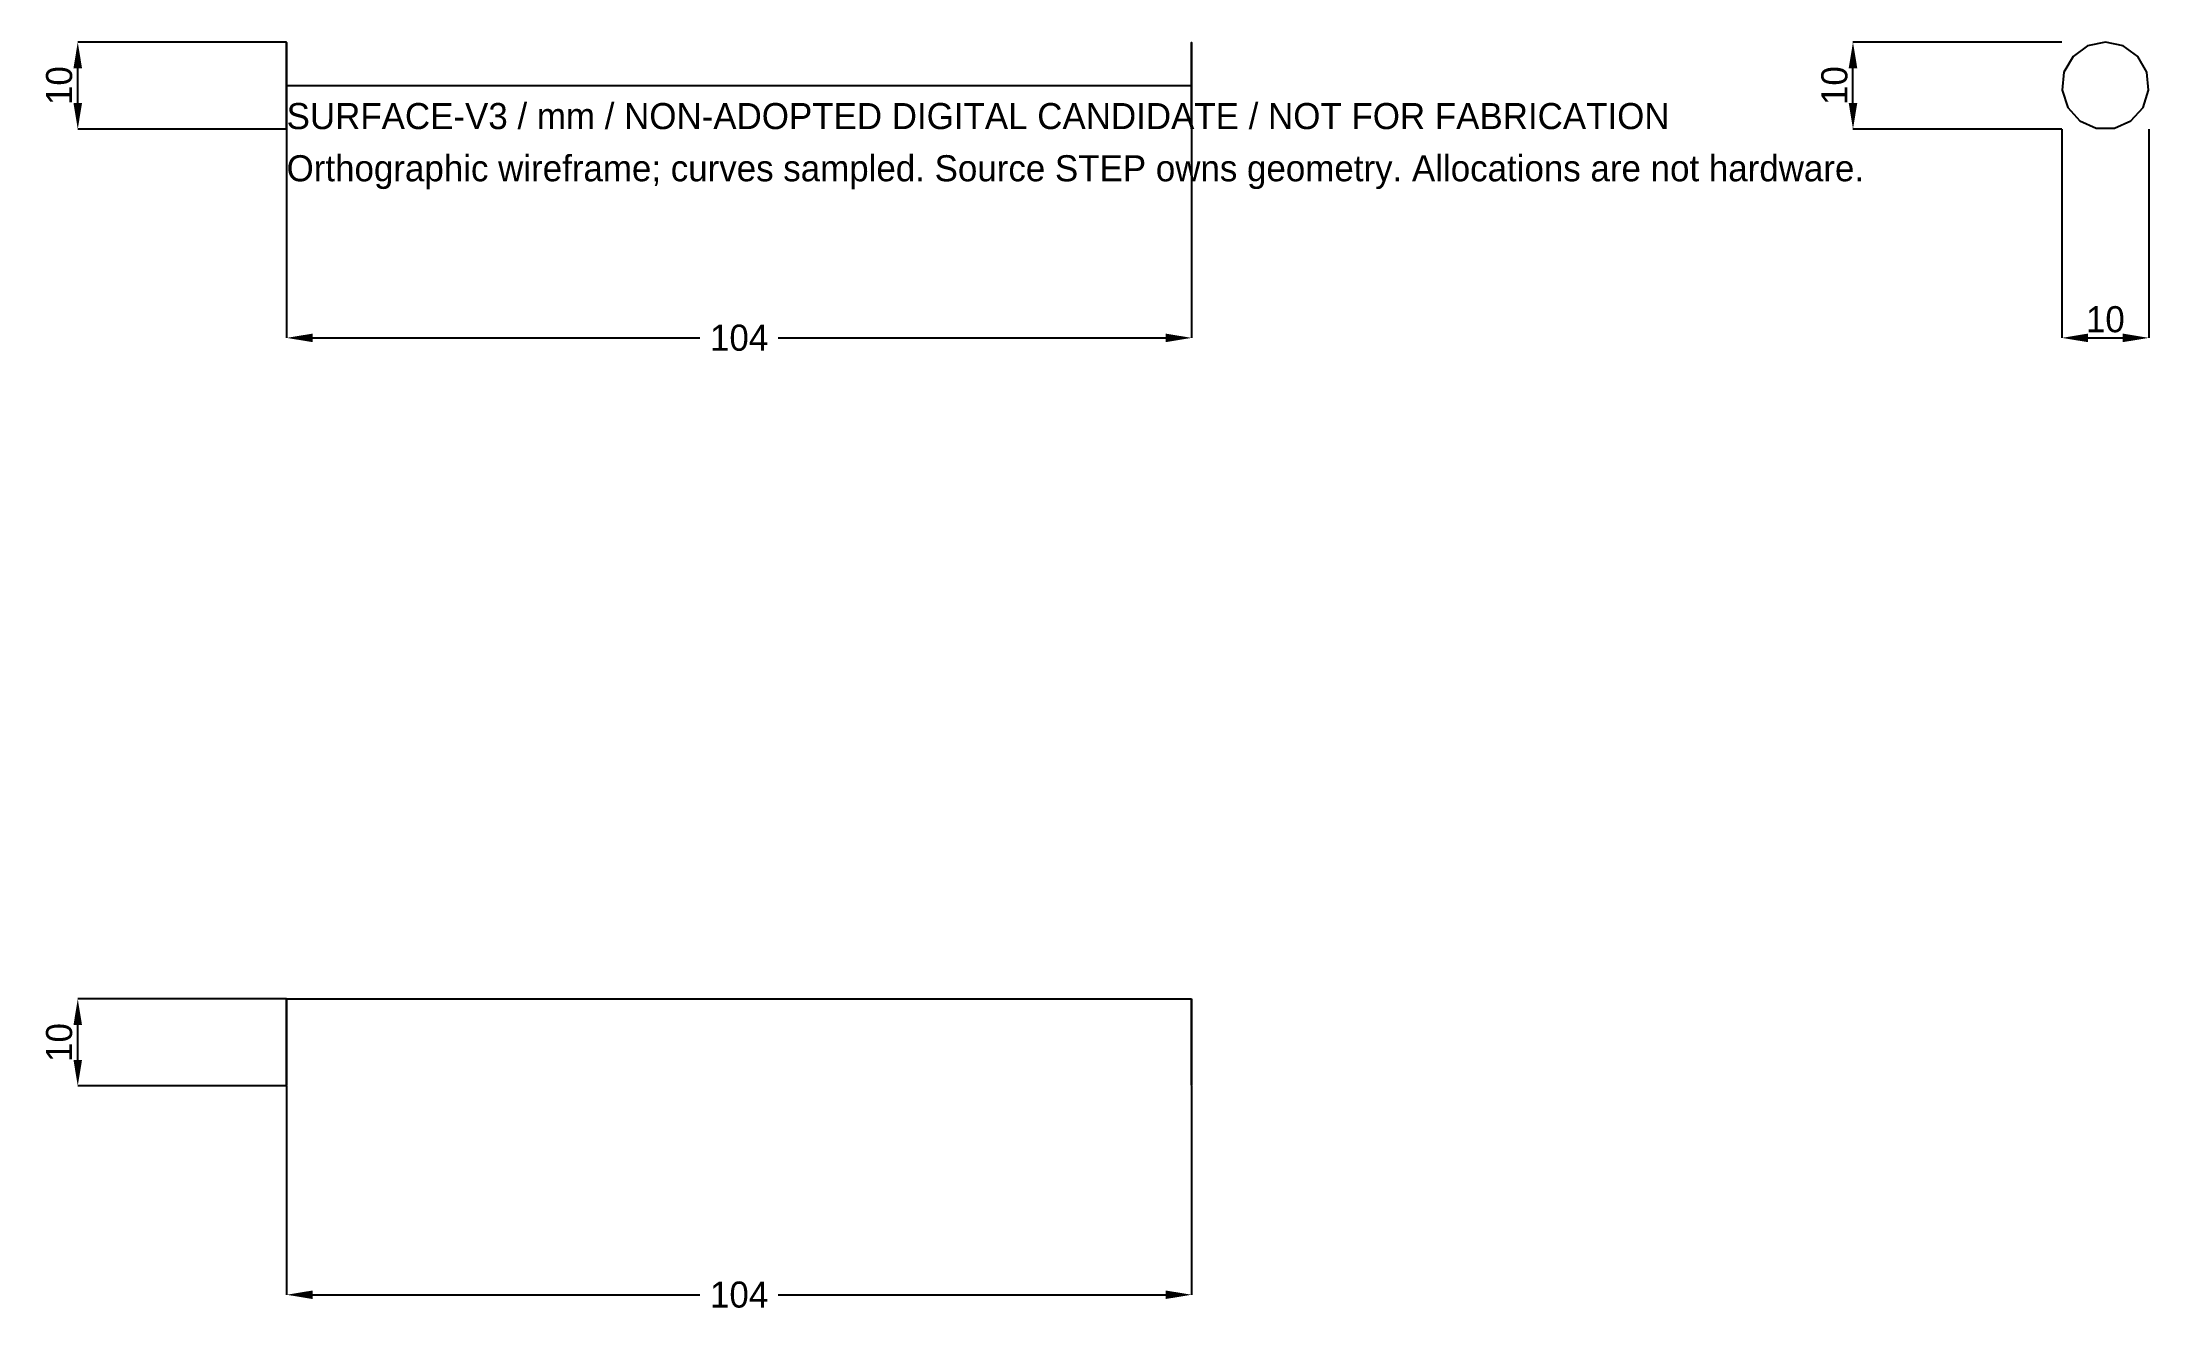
# Model space of a CAD drawing. Header units: millimetres. Extents: x -28 to 214, y -136 to 10.
import ezdxf

# ---------------------------------------------------------------- set-up
doc = ezdxf.new("R2010")
doc.units = ezdxf.units.MM
for name, color, linetype in [('DIMENSIONS', 7, 'Continuous'), ('NOTES', 7, 'Continuous'), ('XY', 7, 'Continuous'), ('XZ', 7, 'Continuous'), ('YZ', 7, 'Continuous')]:
    doc.layers.add(name, color=color, linetype=linetype)
doc.dimstyles.get("Standard").update_dxf_attribs({"dimtxt": 2.5, "dimasz": 2.5, "dimexe": 1.25, "dimexo": 0.625, "dimtad": 1, "dimcen": 2.5, "dimazin": 3, "dimtfac": 1, "dimtmove": 0, "dimatfit": 3})

# ---------------------------------------------------------------- blocks, each defined once
blk = doc.blocks.new('_CLOSEDFILLED')
at = {"color": 0, "linetype": 'BYBLOCK'}
blk.add_solid([(-1, 0.164), (0, 0), (-1, -0.164)], dxfattribs=at)
blk = doc.blocks.new('*D1')
for p, q in [((0, 0), (0, -24)), ((104, 0), (104, -24)), ((3, -24), (47.5, -24)), ((56.5, -24), (101, -24))]:
    blk.add_line(p, q)
at = {"layer": 'Defpoints'}
for p in [(0, 0), (104, 0), (0, -24)]:
    blk.add_point(p, dxfattribs=at)
at = {"layer": 'DIMENSIONS', "xscale": 3, "yscale": 3, "rotation": 180}
blk.add_blockref('_CLOSEDFILLED', (0, -24), dxfattribs=at)
at = {"layer": 'DIMENSIONS', "xscale": 3, "yscale": 3}
blk.add_blockref('_CLOSEDFILLED', (104, -24), dxfattribs=at)
at = {"layer": 'DIMENSIONS', "insert": (52, -24), "char_height": 3, "attachment_point": 5}
blk.add_mtext('104', dxfattribs=at)
blk = doc.blocks.new('*D2')
for p, q in [((0, 10), (-24, 10)), ((-24, 3), (-24, 7)), ((0, 0), (-24, 0))]:
    blk.add_line(p, q)
at = {"layer": 'Defpoints'}
for p in [(0, 10), (-24, 0), (0, 0)]:
    blk.add_point(p, dxfattribs=at)
at = {"layer": 'DIMENSIONS', "xscale": 3, "yscale": 3}
for p, rotation in [((-24, 10), 90), ((-24, 0), 270)]:
    blk.add_blockref('_CLOSEDFILLED', p, dxfattribs=dict(at, rotation=rotation))
at = {"layer": 'DIMENSIONS', "insert": (-26.125, 5), "char_height": 3, "attachment_point": 5, "rotation": 90}
blk.add_mtext('10', dxfattribs=at)
blk = doc.blocks.new('*D3')
for p, q in [((0, -110), (0, -134)), ((104, -110), (104, -134)), ((3, -134), (47.5, -134)), ((56.5, -134), (101, -134))]:
    blk.add_line(p, q)
at = {"layer": 'Defpoints'}
for p in [(0, -110), (104, -110), (0, -134)]:
    blk.add_point(p, dxfattribs=at)
at = {"layer": 'DIMENSIONS', "xscale": 3, "yscale": 3, "rotation": 180}
blk.add_blockref('_CLOSEDFILLED', (0, -134), dxfattribs=at)
at = {"layer": 'DIMENSIONS', "xscale": 3, "yscale": 3}
blk.add_blockref('_CLOSEDFILLED', (104, -134), dxfattribs=at)
at = {"layer": 'DIMENSIONS', "insert": (52, -134), "char_height": 3, "attachment_point": 5}
blk.add_mtext('104', dxfattribs=at)
blk = doc.blocks.new('*D4')
for p, q in [((0, -100), (-24, -100)), ((-24, -107), (-24, -103)), ((0, -110), (-24, -110))]:
    blk.add_line(p, q)
at = {"layer": 'Defpoints'}
for p in [(0, -100), (-24, -110), (0, -110)]:
    blk.add_point(p, dxfattribs=at)
at = {"layer": 'DIMENSIONS', "xscale": 3, "yscale": 3}
for p, rotation in [((-24, -100), 90), ((-24, -110), 270)]:
    blk.add_blockref('_CLOSEDFILLED', p, dxfattribs=dict(at, rotation=rotation))
at = {"layer": 'DIMENSIONS', "insert": (-26.125, -105), "char_height": 3, "attachment_point": 5, "rotation": 90}
blk.add_mtext('10', dxfattribs=at)
blk = doc.blocks.new('*D5')
for p, q in [((204, 0), (204, -24)), ((214, 0), (214, -24)), ((207, -24), (211, -24))]:
    blk.add_line(p, q)
at = {"layer": 'Defpoints'}
for p in [(204, 0), (214, 0), (204, -24)]:
    blk.add_point(p, dxfattribs=at)
at = {"layer": 'DIMENSIONS', "xscale": 3, "yscale": 3, "rotation": 180}
blk.add_blockref('_CLOSEDFILLED', (204, -24), dxfattribs=at)
at = {"layer": 'DIMENSIONS', "xscale": 3, "yscale": 3}
blk.add_blockref('_CLOSEDFILLED', (214, -24), dxfattribs=at)
at = {"layer": 'DIMENSIONS', "insert": (209, -21.875), "char_height": 3, "attachment_point": 5}
blk.add_mtext('10', dxfattribs=at)
blk = doc.blocks.new('*D6')
for p, q in [((204, 10), (180, 10)), ((180, 3), (180, 7)), ((204, 0), (180, 0))]:
    blk.add_line(p, q)
at = {"layer": 'Defpoints'}
for p in [(204, 10), (180, 0), (204, 0)]:
    blk.add_point(p, dxfattribs=at)
at = {"layer": 'DIMENSIONS', "xscale": 3, "yscale": 3}
for p, rotation in [((180, 10), 90), ((180, 0), 270)]:
    blk.add_blockref('_CLOSEDFILLED', p, dxfattribs=dict(at, rotation=rotation))
at = {"layer": 'DIMENSIONS', "insert": (177.875, 5), "char_height": 3, "attachment_point": 5, "rotation": 90}
blk.add_mtext('10', dxfattribs=at)

msp = doc.modelspace()

# ---------------------------------------------------------------- linework, layer by layer
at = {"layer": 'XY'}
for points in [[(0, 5), (0, 2.9663), (0, 1.2843), (0, 0.2447), (0, 0.0274), (0, 0.6699), (0, 2.0611), (0, 3.9604), (0, 6.0396), (0, 7.9389), (0, 9.3301), (0, 9.9726), (0, 9.7553), (0, 8.7157), (0, 7.0337), (0, 5)], [(104, 5), (104, 2.9663), (104, 1.2843), (104, 0.2447), (104, 0.0274), (104, 0.6699), (104, 2.0611), (104, 3.9604), (104, 6.0396), (104, 7.9389), (104, 9.3301), (104, 9.9726), (104, 9.7553), (104, 8.7157), (104, 7.0337), (104, 5)], [(0, 5), (104, 5)]]:
    msp.add_lwpolyline(points, dxfattribs=at)
at = {"layer": 'XZ'}
for points in [[(0, -100), (104, -100)], [(0, -100), (0, -100.4323), (0, -101.6543), (0, -103.4549), (0, -105.5226), (0, -107.5), (0, -109.0451), (0, -109.8907), (0, -109.8907), (0, -109.0451), (0, -107.5), (0, -105.5226), (0, -103.4549), (0, -101.6543), (0, -100.4323), (0, -100)], [(104, -100), (104, -100.4323), (104, -101.6543), (104, -103.4549), (104, -105.5226), (104, -107.5), (104, -109.0451), (104, -109.8907), (104, -109.8907), (104, -109.0451), (104, -107.5), (104, -105.5226), (104, -103.4549), (104, -101.6543), (104, -100.4323), (104, -100)]]:
    msp.add_lwpolyline(points, dxfattribs=at)
at = {"layer": 'YZ'}
msp.add_lwpolyline([(209, 10), (206.9663, 9.5677), (205.2843, 8.3457), (204.2447, 6.5451), (204.0274, 4.4774), (204.6699, 2.5), (206.0611, 0.9549), (207.9604, 0.1093), (210.0396, 0.1093), (211.9389, 0.9549), (213.3301, 2.5), (213.9726, 4.4774), (213.7553, 6.5451), (212.7157, 8.3457), (211.0337, 9.5677), (209, 10)], dxfattribs=at)
msp.add_lwpolyline([(209, 10), (206.9663, 9.5677), (205.2843, 8.3457), (204.2447, 6.5451), (204.0274, 4.4774), (204.6699, 2.5), (206.0611, 0.9549), (207.9604, 0.1093), (210.0396, 0.1093), (211.9389, 0.9549), (213.3301, 2.5), (213.9726, 4.4774), (213.7553, 6.5451), (212.7157, 8.3457), (211.0337, 9.5677), (209, 10)], dxfattribs=at)

# ---------------------------------------------------------------- texts
at = {"layer": 'NOTES'}
for s, p in [('SURFACE-V3 / mm / NON-ADOPTED DIGITAL CANDIDATE / NOT FOR FABRICATION', (0, 0)), ('Orthographic wireframe; curves sampled. Source STEP owns geometry. Allocations are not hardware.', (0, -6))]:
    msp.add_text(s, height=3, dxfattribs=at).set_placement(p)

# ---------------------------------------------------------------- dimensions: what is measured, and where the dimension line sits
at = {"layer": 'DIMENSIONS'}
for base, p1, p2, picture, middle in [((-24, 0), (0, 0), (0, 10), '*D2', (-26.125, 5)), ((180, 0), (204, 0), (204, 10), '*D6', (177.875, 5)), ((-24, -110), (0, -110), (0, -100), '*D4', (-26.125, -105))]:
    dim = msp.add_linear_dim(base=base, p1=p1, p2=p2, angle=90, dimstyle='Standard', override={"dimtxt": 3, "dimasz": 3, "dimdec": 3}, dxfattribs=at)
    dim.commit()
    dim.dimension.update_dxf_attribs({"geometry": picture, "text_midpoint": middle})
for base, p1, p2, picture, middle in [((0, -24), (0, 0), (104, 0), '*D1', (52, -24)), ((204, -24), (204, 0), (214, 0), '*D5', (209, -21.875)), ((0, -134), (0, -110), (104, -110), '*D3', (52, -134))]:
    dim = msp.add_linear_dim(base=base, p1=p1, p2=p2, dimstyle='Standard', override={"dimtxt": 3, "dimasz": 3, "dimdec": 3}, dxfattribs=at)
    dim.commit()
    dim.dimension.update_dxf_attribs({"geometry": picture, "text_midpoint": middle})

doc.saveas('drawing.dxf')
